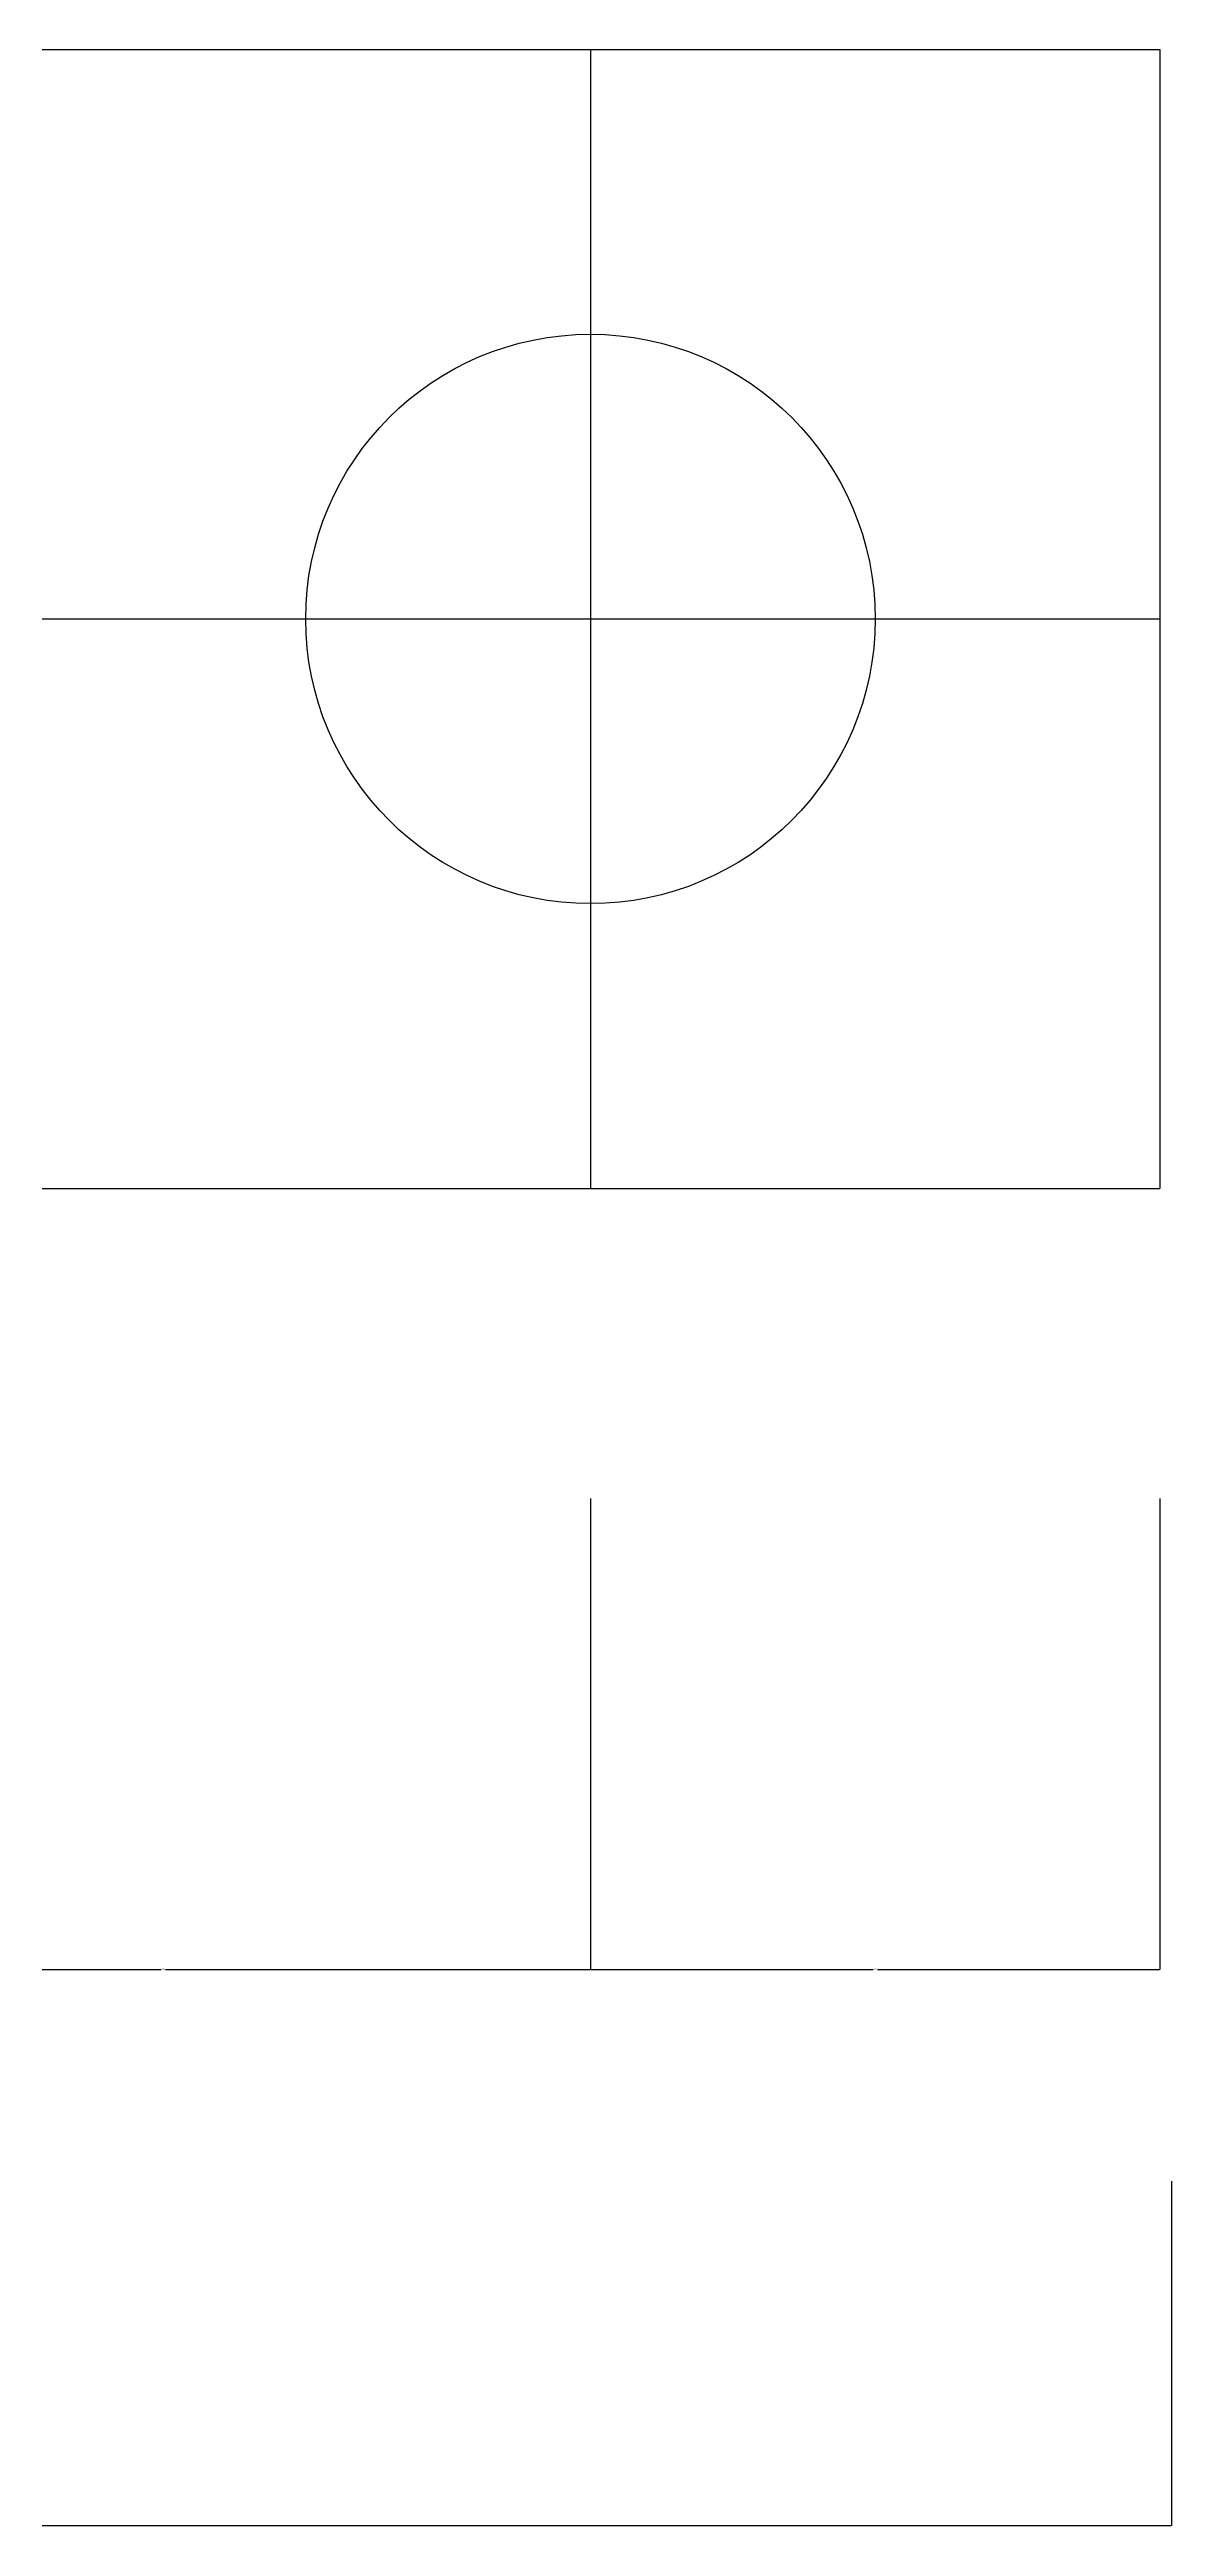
# Model space of a CAD drawing. Header units: metres. Extents: x 4568 to 182545, y -86951 to 35529.
# Drawn here: x 19555 to 20349, y -61643 to -59889 of the extents above; entities that cross this region are included whole.
import ezdxf

# ---------------------------------------------------------------- set-up
doc = ezdxf.new("R2010")
doc.units = ezdxf.units.M
for name, color, linetype in [('AXIS', 9, 'Continuous'), ('CCX', 7, 'Continuous'), ('LI', 7, 'Continuous'), ('LIS', 2, 'Continuous')]:
    doc.layers.add(name, color=color, linetype=linetype)
doc.dimstyles.get("Standard").update_dxf_attribs({"dimtxt": 2.5, "dimasz": 2.5, "dimexe": 1.25, "dimexo": 0.625, "dimtad": 1, "dimcen": 2.5, "dimazin": 3, "dimtfac": 1, "dimtmove": 0, "dimatfit": 3})

# ---------------------------------------------------------------- blocks, each defined once
blk = doc.blocks.new('_CLOSEDFILLED')
at = {"color": 0, "linetype": 'BYBLOCK'}
blk.add_solid([(-1, 0.2), (0, 0), (-1, -0.2)], dxfattribs=at)
blk = doc.blocks.new('*D480')
for p, q in [((19938.11, -60915.44), (19938.11, -61248.95)), ((20341.35, -60915.44), (20341.35, -61248.95)), ((19938.36, -61248.95), (20138.23, -61248.95)), ((20141.23, -61248.95), (20341.1, -61248.95))]:
    blk.add_line(p, q)
at = {"layer": 'Defpoints'}
for p in [(19938.11, -60915.44), (20341.35, -60915.44), (19938.11, -61248.95)]:
    blk.add_point(p, dxfattribs=at)
at = {"layer": 'CCX', "xscale": 0.25, "yscale": 0.25, "rotation": 180}
blk.add_blockref('_CLOSEDFILLED', (19938.11, -61248.95), dxfattribs=at)
at = {"layer": 'CCX', "xscale": 0.25, "yscale": 0.25}
blk.add_blockref('_CLOSEDFILLED', (20341.35, -61248.95), dxfattribs=at)
at = {"layer": 'CCX', "insert": (20139.73, -61248.95), "char_height": 1, "attachment_point": 5}
blk.add_mtext('500', dxfattribs=at)
blk = doc.blocks.new('*D481')
for p, q in [((18325.15, -61398.95), (18325.15, -61642.8)), ((20349.47, -61398.95), (20349.47, -61642.8)), ((18325.4, -61642.8), (19335.31, -61642.8)), ((19339.31, -61642.8), (20349.22, -61642.8))]:
    blk.add_line(p, q)
at = {"layer": 'Defpoints'}
for p in [(18325.15, -61398.95), (20349.47, -61398.95), (18325.15, -61642.8)]:
    blk.add_point(p, dxfattribs=at)
at = {"xscale": 0.25, "yscale": 0.25, "rotation": 180}
blk.add_blockref('_CLOSEDFILLED', (18325.15, -61642.8), dxfattribs=at)
at = {"xscale": 0.25, "yscale": 0.25}
blk.add_blockref('_CLOSEDFILLED', (20349.47, -61642.8), dxfattribs=at)
at = {"insert": (19337.31, -61642.8), "char_height": 1, "attachment_point": 5}
blk.add_mtext('2500', dxfattribs=at)
blk = doc.blocks.new('*D482')
for p, q in [((19333.25, -60915.44), (19333.25, -61248.95)), ((19938.11, -60915.44), (19938.11, -61248.95)), ((19333.5, -61248.95), (19634.18, -61248.95)), ((19637.18, -61248.95), (19937.86, -61248.95))]:
    blk.add_line(p, q)
at = {"layer": 'Defpoints'}
for p in [(19333.25, -60915.44), (19938.11, -60915.44), (19333.25, -61248.95)]:
    blk.add_point(p, dxfattribs=at)
at = {"layer": 'CCX', "xscale": 0.25, "yscale": 0.25, "rotation": 180}
blk.add_blockref('_CLOSEDFILLED', (19333.25, -61248.95), dxfattribs=at)
at = {"layer": 'CCX', "xscale": 0.25, "yscale": 0.25}
blk.add_blockref('_CLOSEDFILLED', (19938.11, -61248.95), dxfattribs=at)
at = {"layer": 'CCX', "insert": (19635.68, -61248.95), "char_height": 1, "attachment_point": 5}
blk.add_mtext('750', dxfattribs=at)

msp = doc.modelspace()

# ---------------------------------------------------------------- linework, layer by layer
at = {"layer": 'AXIS'}
for p, q in [((19938.11, -59889.34), (19938.11, -60695.82)), ((18325.15, -60292.58), (20341.35, -60292.58))]:
    msp.add_line(p, q, dxfattribs=at)
at = {"layer": 'LI'}
msp.add_circle((19938.11, -60292.58), 201.62, dxfattribs=at)
at = {"layer": 'LIS'}
for p, q in [((18325.15, -59889.34), (20341.35, -59889.34)), ((20341.35, -59889.34), (20341.35, -60695.82)), ((18325.15, -60695.82), (20341.35, -60695.82))]:
    msp.add_line(p, q, dxfattribs=at)

# ---------------------------------------------------------------- dimensions: what is measured, and where the dimension line sits
dim = msp.add_linear_dim(base=(18325.15, -61642.8), p1=(18325.15, -61398.95), p2=(20349.47, -61398.95), text='2500', dimstyle='Standard')
dim.commit()
dim.dimension.update_dxf_attribs({"geometry": '*D481', "text_midpoint": (19337.31, -61642.8)})
at = {"layer": 'CCX'}
for base, p1, p2, text, picture, middle in [((19333.25, -61248.95), (19333.25, -60915.44), (19938.11, -60915.44), '750', '*D482', (19635.68, -61248.95)), ((19938.11, -61248.95), (19938.11, -60915.44), (20341.35, -60915.44), '500', '*D480', (20139.73, -61248.95))]:
    dim = msp.add_linear_dim(base=base, p1=p1, p2=p2, text=text, dimstyle='Standard', dxfattribs=at)
    dim.commit()
    dim.dimension.update_dxf_attribs({"geometry": picture, "text_midpoint": middle})

doc.saveas('drawing.dxf')
